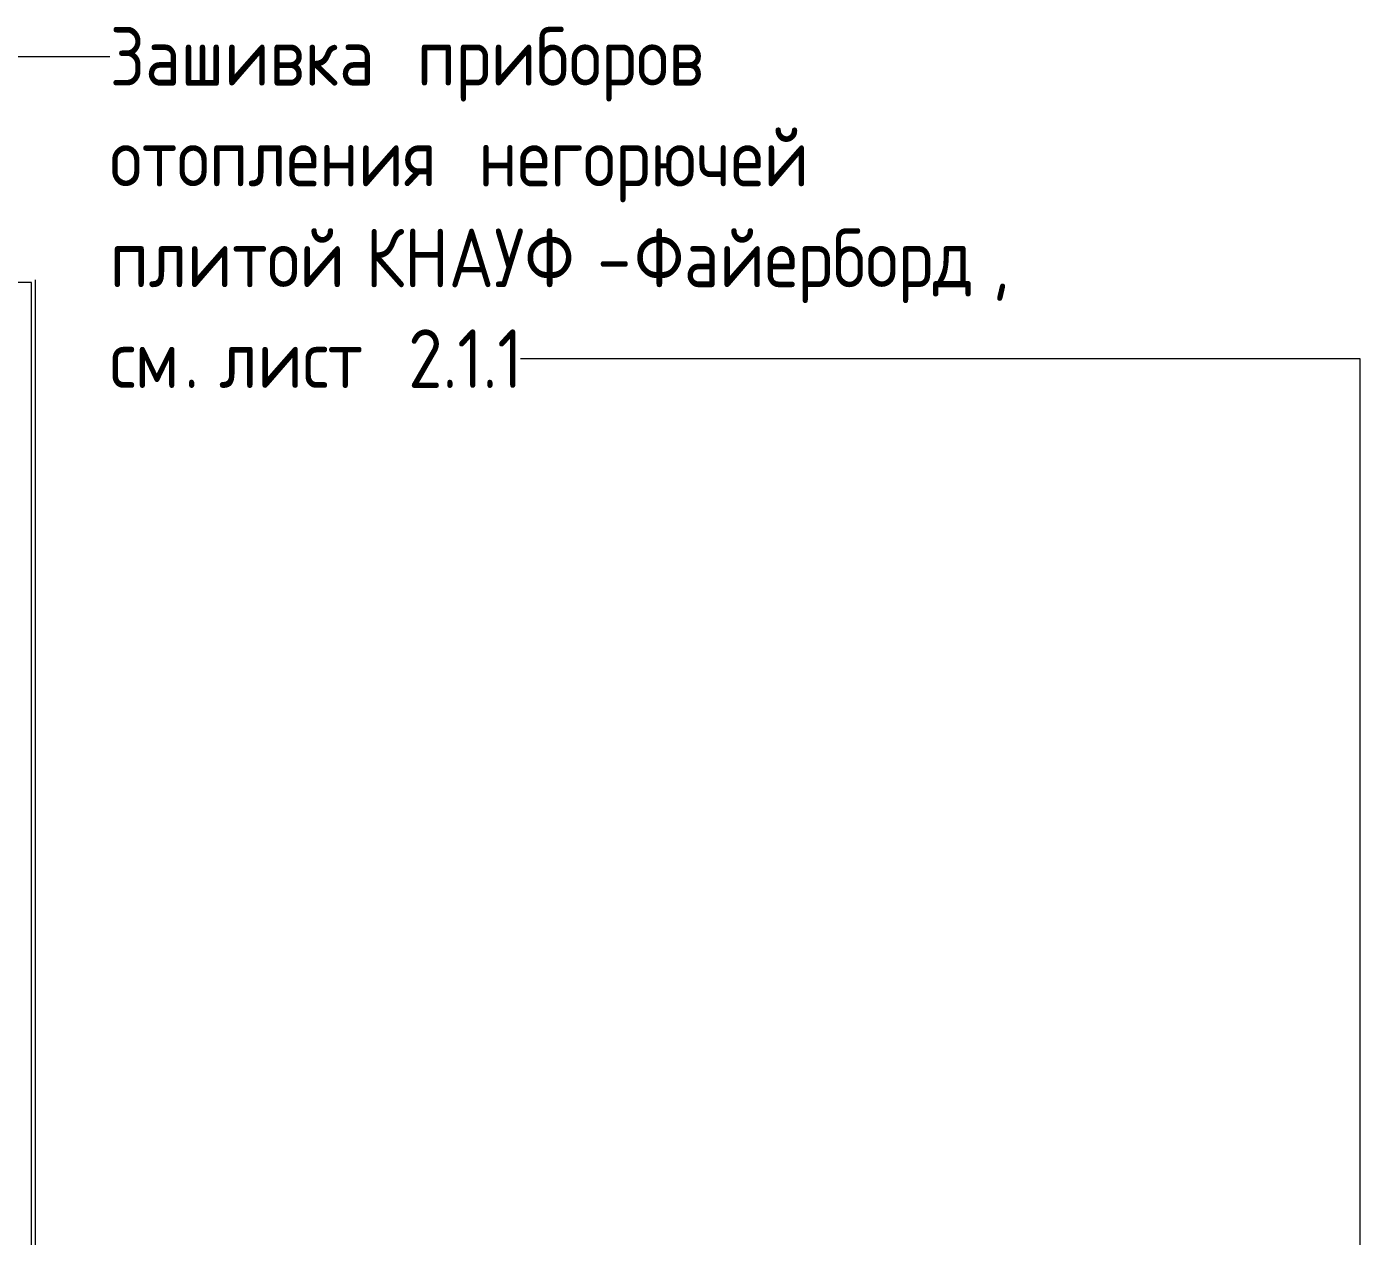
# Model space of a CAD drawing. Header units: millimetres. Extents: x -8624 to 200664, y -8553 to 29000.
# Drawn here: x 143860 to 150686, y 22447 to 28640 of the extents above; entities that cross this region are included whole.
import ezdxf

# ---------------------------------------------------------------- set-up
doc = ezdxf.new("R2010")
doc.units = ezdxf.units.MM
for name, color, linetype, lineweight in [('A-WALL-1', 7, 'Continuous', 9), ('A-WALL-4', 7, 'Continuous', 13), ('G-ANNO-TEXT', 7, 'Continuous', 9)]:
    doc.layers.add(name, color=color, linetype=linetype, lineweight=lineweight)
doc.styles.add('GOST Common_1', font='GOST_Common.ttf', dxfattribs={"width": 0.9, "height": 300})

msp = doc.modelspace()

# ---------------------------------------------------------------- linework, layer by layer
at = {"layer": 'A-WALL-1'}
msp.add_line((143905.3, 21400), (143905.3, 27344.2), dxfattribs=at)
at = {"layer": 'A-WALL-4'}
for p, q in [((143885.3, 27330), (135485.9, 27330)), ((143885.3, 21400), (143885.3, 27330))]:
    msp.add_line(p, q, dxfattribs=at)
at = {"layer": 'G-ANNO-TEXT'}
for p, q in [((142929.1, 28488.5), (144285.6, 28488.5)), ((149090, 26940.7), (146387.1, 26940.7)), ((150686.4, 26940.7), (149090, 26940.7)), ((150686.4, 20910.9), (150686.4, 26940.7))]:
    msp.add_line(p, q, dxfattribs=at)

# ---------------------------------------------------------------- texts
at = {"layer": 'G-ANNO-TEXT', "char_height": 300, "attachment_point": 1, "style": 'GOST Common_1'}
for s, insert, width in [('Зашивка', (144285.6, 28638.5), 1789.367), ('\\fGOST Common|b0|i0|c204|p34|;\\W.9; ', (145762, 28638.5), 115.443), ('приборов', (145857.3, 28638.5), 1847.088), ('\\fGOST Common|b0|i0|c204|p34|;\\W.9; ', (147381.3, 28638.5), 115.443), ('негорючей', (146172.8, 28122.6), 2135.695), ('\\fGOST Common|b0|i0|c204|p34|;\\W.9; ', (146077.5, 28122.6), 115.443), ('\\fGOST Common|b0|i0|c204|p34|;\\W.9; ', (147934.9, 28122.6), 115.443), ('отопления', (144285.6, 28122.6), 2171.771), ('плитой', (144285.6, 27606.6), 1471.898), ('\\fGOST Common|b0|i0|c204|p34|;\\W.9; ', (145500.1, 27606.6), 115.443), ('КНАУФ', (145595.3, 27606.6), 1435.822), ('Файерборд', (146970.5, 27606.6), 2222.278), ('\\fGOST Common|b0|i0|c204|p34|;\\W.9;-', (146780, 27606.6), 230.886), (', ', (148804.1, 27606.6), 230.886), (' 2.1.1', (145648.9, 27090.7), 894.683), ('см', (144285.6, 27090.7), 461.772), ('лист', (144845.2, 27090.7), 974.05), ('. ', (144666.6, 27090.7), 216.456)]:
    msp.add_mtext(s, dxfattribs=dict(at, insert=insert, width=width))

doc.saveas('drawing.dxf')
